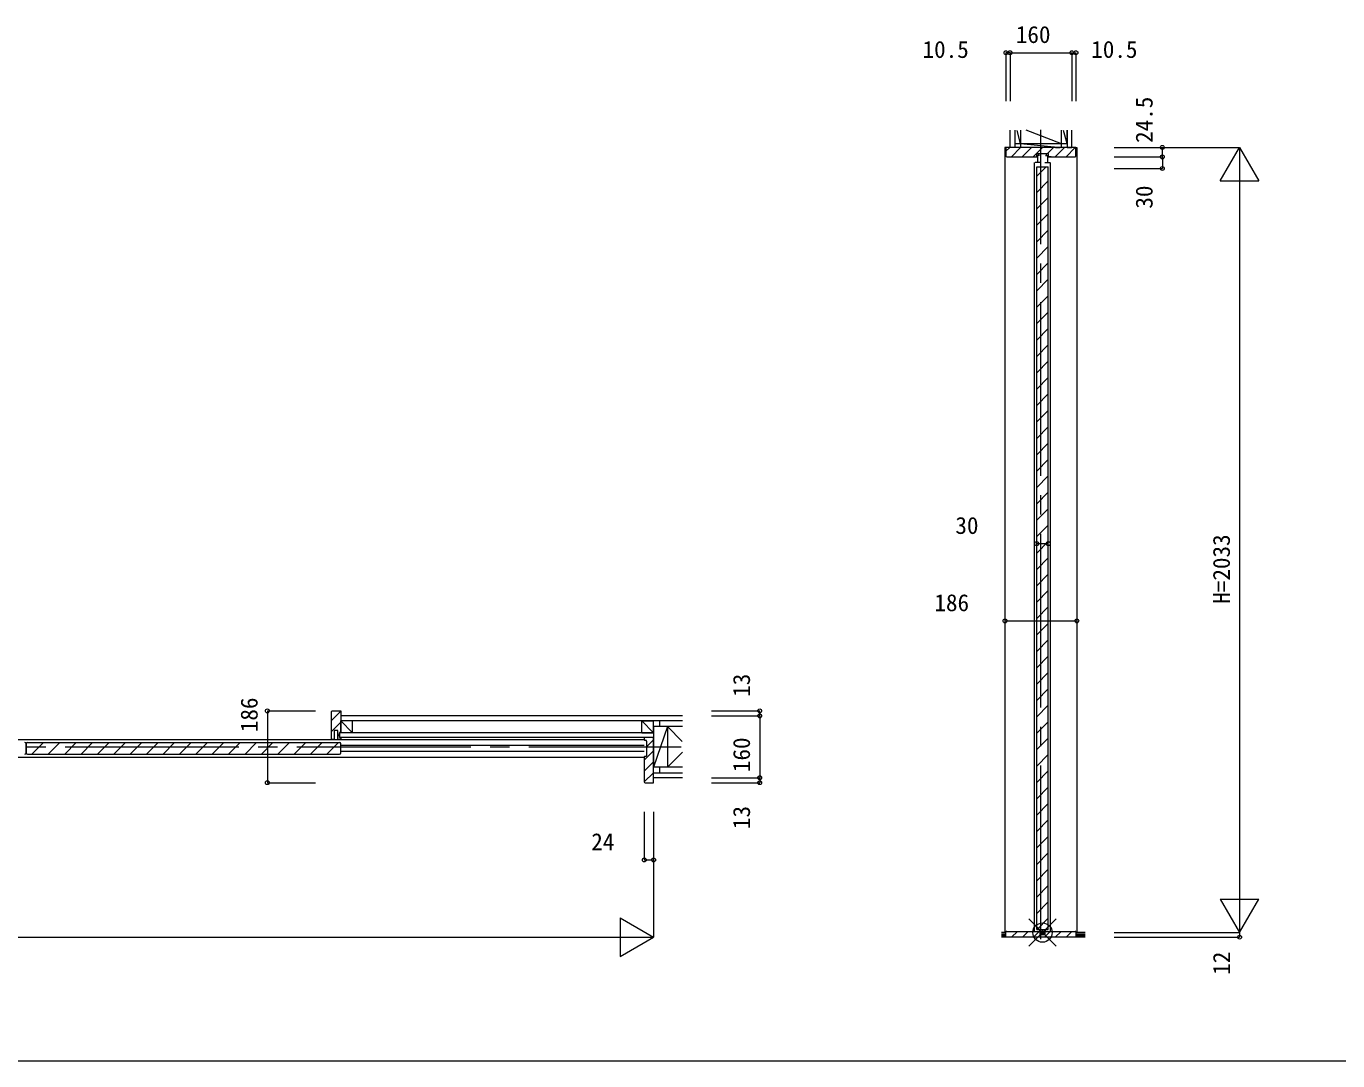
# Model space of a CAD drawing. Units: millimetres, scale not verified. Extents: x -14341 to 14341, y -10000 to 10000.
# Drawn here: x -839 to 2555, y -6752 to -4074 of the extents above; entities that cross this region are included whole.
import ezdxf
from ezdxf.enums import TextEntityAlignment as Align

# ---------------------------------------------------------------- set-up
doc = ezdxf.new("R2010")
doc.units = ezdxf.units.MM
doc.header["$LTSCALE"] = 50
doc.linetypes.add('CHAIN2', pattern=[12, 9, -1, 1, -1])
for name, color, linetype, lineweight in [('0-0_0', 7, 'Continuous', 9), ('0-2_YKK_ZWAK', 7, 'Continuous', 9), ('0-3_YKK_11', 4, 'Continuous', 18), ('0-4_YKK_12', 4, 'Continuous', 18), ('0-5_YKK_13', 2, 'Continuous', 18), ('0-6_YKK_D', 1, 'Continuous', 18)]:
    doc.layers.add(name, color=color, linetype=linetype, lineweight=lineweight)
doc.styles.add('ＭＳ ゴシック', font='')
doc.styles.get('ＭＳ ゴシック').set_extended_font_data('MS Gothic')

msp = doc.modelspace()

# ---------------------------------------------------------------- linework, layer by layer
at = {"layer": '0-0_0'}
msp.add_line((-14340.51, -6752.5), (14159.49, -6752.5), dxfattribs=at)
at = {"layer": '0-2_YKK_ZWAK'}
for p, q in [((1707.3, -4387.5), (1707.3, -4342.5)), ((1719.8, -4342.5), (1719.8, -4387.5)), ((1734.8, -4377.5), (1725.84, -4344.06)), ((1734.8, -4342.88), (1734.8, -4387.5)), ((1748.23, -4341.95), (1839.8, -4377.5)), ((1839.8, -4342.88), (1839.8, -4387.5)), ((1854.8, -4377.5), (1854.8, -4342.5)), ((1854.8, -4342.5), (1854.8, -4387.5)), ((1867.3, -4387.5), (1867.3, -4342.5)), ((1734.8, -4377.5), (1839.8, -4387.5)), ((-24.69, -5859.5), (-24.69, -5872)), ((859.57, -5859.5), (-24.69, -5859.5)), ((-24.69, -5871.5), (-24.69, -5902.5)), ((-27.69, -5915.5), (-27.69, -5903)), ((784.81, -5903), (-27.69, -5903)), ((859.57, -5872), (-24.69, -5872)), ((5.31, -5903), (5.31, -5872)), ((754.81, -5872), (784.81, -5872)), ((754.81, -5903), (784.81, -5903)), ((784.81, -5903), (784.81, -5872)), ((820.81, -5887), (784.81, -5992)), ((784.81, -5887), (784.81, -5992)), ((820.81, -5887), (784.81, -5887)), ((799.81, -5872), (799.81, -5887)), ((820.81, -5887), (820.81, -5992)), ((859.23, -5925.43), (820.81, -5887)), ((820.81, -5887), (820.81, -5992)), ((859.57, -5887), (820.81, -5887)), ((-27.69, -5915.5), (-24.69, -5915.5)), ((784.81, -5915.5), (-27.69, -5915.5)), ((859.57, -5953.24), (820.81, -5992)), ((820.81, -5992), (784.81, -5992)), ((784.81, -6007), (859.57, -6007)), ((799.81, -5992), (799.81, -6007)), ((859.57, -5992), (820.81, -5992)), ((859.57, -6019.5), (784.81, -6019.5)), ((1696.8, -6420.5), (1685.28, -6420.5)), ((1685.28, -6423.5), (1696.8, -6423.5)), ((1685.28, -6426.5), (1696.8, -6426.5)), ((1685.28, -6429.5), (1696.8, -6429.5)), ((1901.49, -6432.5), (1685.28, -6432.5)), ((1901.49, -6420.5), (1877.8, -6420.5)), ((1877.8, -6423.5), (1901.49, -6423.5)), ((1877.8, -6426.5), (1901.49, -6426.5)), ((1877.8, -6429.5), (1901.49, -6429.5))]:
    msp.add_line(p, q, dxfattribs=at)
at = {"layer": '0-2_YKK_ZWAK', "linetype": 'CHAIN2'}
for p, q in [((1787.3, -6437.73), (1787.3, -4341.95)), ((1787.3, -6437.73), (1787.3, -4341.95)), ((-2538.13, -5939.5), (856.27, -5939.5))]:
    msp.add_line(p, q, dxfattribs=at)
at = {"layer": '0-2_YKK_ZWAK'}
for points in [[(1719.8, -4342.5), (1719.8, -4377.5), (1854.8, -4377.5), (1845.84, -4344.06)], [(-24.69, -5903), (-24.69, -5872), (5.31, -5903)], [(754.81, -5903), (754.81, -5872), (784.81, -5903)]]:
    msp.add_lwpolyline(points, dxfattribs=at)
at = {"layer": '0-3_YKK_11'}
for p, q in [((1696.8, -4397.17), (1706.47, -4387.5)), ((1719.8, -4387.5), (1707.3, -4387.5)), ((1719.8, -4387.5), (1707.3, -4387.5)), ((1710.75, -4411.5), (1734.75, -4387.5)), ((1739.04, -4411.5), (1763.04, -4387.5)), ((1767.32, -4411.5), (1791.32, -4387.5)), ((1768.5, -4411.7), (1778.2, -4411.7)), ((1781.9, -4408.2), (1781.9, -4403.1)), ((1782.8, -4403.1), (1799.8, -4403.1)), ((1800.7, -4403.1), (1800.7, -4408.2)), ((1804, -4403.1), (1819.6, -4387.5)), ((1814.1, -4411.7), (1804.4, -4411.7)), ((1823.89, -4411.5), (1847.89, -4387.5)), ((1824.8, -4387.5), (1837.3, -4387.5)), ((1852.17, -4411.5), (1876.17, -4387.5)), ((1854.8, -4387.5), (1867.3, -4387.5)), ((1770.3, -6417.5), (1770.3, -4426.88)), ((1785.1, -4426.7), (1772.5, -4426.7)), ((1776.3, -4461.91), (1800.72, -4437.5)), ((1776.3, -4437.5), (1806.3, -4437.5)), ((1776.3, -6412.5), (1776.3, -4437.5)), ((1797.5, -4426.7), (1810.1, -4426.7)), ((1806.3, -6412.5), (1806.3, -4437.5)), ((1812.3, -6417.5), (1812.3, -4426.88)), ((1776.3, -4504.34), (1806.3, -4474.34)), ((1776.3, -4546.77), (1806.3, -4516.77)), ((1776.3, -4589.19), (1806.3, -4559.19)), ((1776.3, -4631.62), (1806.3, -4601.62)), ((1776.3, -4674.05), (1806.3, -4644.05)), ((1776.3, -4716.47), (1806.3, -4686.47)), ((1776.3, -4758.9), (1806.3, -4728.9)), ((1776.3, -4801.33), (1806.3, -4771.33)), ((1776.3, -4843.75), (1806.3, -4813.75)), ((1776.3, -4886.18), (1806.3, -4856.18)), ((1776.3, -4928.61), (1806.3, -4898.61)), ((1776.3, -4971.03), (1806.3, -4941.03)), ((1776.3, -5013.46), (1806.3, -4983.46)), ((1776.3, -5055.88), (1806.3, -5025.88)), ((1776.3, -5098.31), (1806.3, -5068.31)), ((1776.3, -5140.74), (1806.3, -5110.74)), ((1776.3, -5183.16), (1806.3, -5153.16)), ((1776.3, -5225.59), (1806.3, -5195.59)), ((1776.3, -5268.02), (1806.3, -5238.02)), ((1776.3, -5310.44), (1806.3, -5280.44)), ((1776.3, -5352.87), (1806.3, -5322.87)), ((1776.3, -5395.3), (1806.3, -5365.3)), ((1776.3, -5437.72), (1806.3, -5407.72)), ((1776.3, -5480.15), (1806.3, -5450.15)), ((1776.3, -5522.58), (1806.3, -5492.58)), ((1776.3, -5565), (1806.3, -5535)), ((1776.3, -5607.43), (1806.3, -5577.43)), ((1776.3, -5649.85), (1806.3, -5619.85)), ((1776.3, -5692.28), (1806.3, -5662.28)), ((1776.3, -5734.71), (1806.3, -5704.71)), ((1776.3, -5777.13), (1806.3, -5747.13)), ((1776.3, -5819.56), (1806.3, -5789.56)), ((1776.3, -5861.99), (1806.3, -5831.99)), ((1776.3, -5904.41), (1806.3, -5874.41)), ((1776.3, -5946.84), (1806.3, -5916.84)), ((1776.3, -5989.27), (1806.3, -5959.27)), ((1776.3, -6031.69), (1806.3, -6001.69)), ((1776.3, -6074.12), (1806.3, -6044.12)), ((1776.3, -6116.54), (1806.3, -6086.54)), ((1776.3, -6158.97), (1806.3, -6128.97)), ((1776.3, -6201.4), (1806.3, -6171.4)), ((1776.3, -6243.82), (1806.3, -6213.82)), ((1776.3, -6286.25), (1806.3, -6256.25)), ((1776.3, -6328.68), (1806.3, -6298.68)), ((1776.3, -6371.1), (1806.3, -6341.1)), ((1776.3, -6412.5), (1806.3, -6412.5)), ((1777.34, -6412.5), (1806.3, -6383.53)), ((1711.25, -6432.5), (1726.25, -6417.5)), ((1739.54, -6432.5), (1754.54, -6417.5)), ((1767.82, -6432.5), (1782.82, -6417.5)), ((1785.4, -6421.8), (1797.2, -6421.8)), ((1796.11, -6432.5), (1811.11, -6417.5)), ((1824.39, -6432.5), (1839.39, -6417.5)), ((1852.68, -6432.5), (1867.68, -6417.5))]:
    msp.add_line(p, q, dxfattribs=at)
for points in [[(1696.8, -4387.5), (1694.3, -4387.5), (1694.3, -6420.5)], [(1852.8, -4387.5), (1721.8, -4387.5), (1696.8, -4387.5), (1696.8, -4409.5)], [(1698.8, -4411.5), (1776.2, -4411.5), (1776.7, -4411), (1776.7, -4403.1), (1782.8, -4403.1), (1799.8, -4403.1), (1805.9, -4403.1), (1805.9, -4411), (1806.4, -4411.5), (1875.8, -4411.5)], [(1783.9, -4408.2), (1778.2, -4408.2), (1778.2, -4426.7)], [(1798.7, -4408.2), (1804.4, -4408.2), (1804.4, -4426.7)], [(1877.8, -4409.5), (1877.8, -4387.5), (1852.8, -4387.5)], [(1877.8, -4387.5), (1880.3, -4387.5), (1880.3, -6420.5)], [(1870.8, -6432.5), (1703.8, -6432.5), (1696.8, -6432.5), (1696.8, -6419.5)], [(1698.8, -6417.5), (1783.6, -6417.5), (1784.1, -6418), (1784.1, -6424.2), (1784.1, -6425.3), (1798.5, -6425.3), (1798.5, -6424.2), (1798.5, -6418), (1799, -6417.5), (1875.8, -6417.5)], [(1782.77, -6416.3), (1785.4, -6416.3), (1785.4, -6425.3)], [(1785.4, -6420.3), (1789.6, -6420.3), (1789.6, -6418.5)], [(1793, -6418.5), (1793, -6420.3), (1797.2, -6420.3)], [(1797.2, -6425.3), (1797.2, -6416.3), (1799.84, -6416.3)], [(1877.8, -6419.5), (1877.8, -6432.5), (1870.8, -6432.5)]]:
    msp.add_lwpolyline(points, dxfattribs=at)
for centre, radius, start, end in [((1698.8, -4409.5), 2, 180.00001, 269.99999), ((1875.8, -4409.5), 2, 270.00001, 359.99999), ((1698.8, -6419.5), 2, 90.00001, 179.99999), ((1791.3, -6418.5), 1.7, 359.99999, 180.00001), ((1875.8, -6419.5), 2, 0.00001, 89.99999)]:
    msp.add_arc(centre, radius, start, end, dxfattribs=at)
at = {"layer": '0-4_YKK_12'}
for p, q in [((-48.69, -5871.4), (-24.69, -5847.4)), ((-48.69, -5920.5), (-48.69, -5848.5)), ((-48.69, -5899.69), (-24.69, -5875.69)), ((-2438.19, -5921), (760.81, -5921)), ((-838.69, -5931.35), (-838.69, -5955.05)), ((-838.69, -5931.65), (-838.69, -5955.05)), ((-838.69, -5955.2), (-838.69, -5931.8)), ((-835.39, -5928.35), (-27.99, -5928.35)), ((-824.04, -5958.35), (-794.04, -5928.35)), ((-781.61, -5958.35), (-751.61, -5928.35)), ((-739.18, -5958.35), (-709.18, -5928.35)), ((-696.76, -5958.35), (-666.76, -5928.35)), ((-654.33, -5958.35), (-624.33, -5928.35)), ((-611.9, -5958.35), (-581.9, -5928.35)), ((-569.48, -5958.35), (-539.48, -5928.35)), ((-527.05, -5958.35), (-497.05, -5928.35)), ((-484.62, -5958.35), (-454.62, -5928.35)), ((-442.2, -5958.35), (-412.2, -5928.35)), ((-399.77, -5958.35), (-369.77, -5928.35)), ((-357.35, -5958.35), (-327.35, -5928.35)), ((-314.92, -5958.35), (-284.92, -5928.35)), ((-272.49, -5958.35), (-242.49, -5928.35)), ((-230.07, -5958.35), (-200.07, -5928.35)), ((-187.64, -5958.35), (-157.64, -5928.35)), ((-145.21, -5958.35), (-115.21, -5928.35)), ((-102.79, -5958.35), (-72.79, -5928.35)), ((-60.36, -5958.35), (-30.36, -5928.35)), ((-31.94, -5911.22), (-27.69, -5906.97)), ((-24.69, -5955.05), (-24.69, -5931.65)), ((-24.69, -5935), (760.81, -5935)), ((760.81, -5917.33), (762.64, -5915.5)), ((761.81, -5922.5), (764.81, -5922.5)), ((766.81, -5939.61), (784.81, -5921.61)), ((766.81, -5924.5), (766.81, -5962.5)), ((-2438.19, -5966), (760.81, -5966)), ((-835.39, -5958.35), (-27.99, -5958.35)), ((760.81, -5952), (-24.69, -5952)), ((760.81, -5973.89), (784.81, -5949.89)), ((760.81, -5965.5), (760.81, -6030.5)), ((764.81, -5964.5), (761.81, -5964.5)), ((760.81, -6002.18), (784.81, -5978.18)), ((760.81, -6030.46), (784.81, -6006.46))]:
    msp.add_line(p, q, dxfattribs=at)
for points in [[(-46.69, -5846.5), (-24.69, -5846.5), (-24.69, -5871.5)], [(-24.69, -5915.5), (-24.69, -5920.5), (-31.94, -5920.5), (-31.94, -5915.75), (-31.94, -5897), (-41.44, -5897), (-41.44, -5915.75), (-41.44, -5920.5), (-48.69, -5920.5)], [(-24.69, -5902.5), (-27.69, -5902.5), (-27.69, -5915.5)], [(784.81, -6007.5), (784.81, -5915.5), (767.81, -5915.5), (760.81, -5915.5), (760.81, -5921.5)], [(762.81, -6032.5), (784.81, -6032.5), (784.81, -6007.5)]]:
    msp.add_lwpolyline(points, dxfattribs=at)
for centre, radius, start, end in [((-46.69, -5848.5), 2, 90.00001, 179.99999), ((-841.99, -5931.8), 3.3, 0, 90), ((-835.39, -5931.65), 3.3, 90, 180), ((-27.99, -5931.65), 3.3, 0, 90), ((761.81, -5921.5), 1, 180.00001, 269.99999), ((764.81, -5924.5), 2, 0.00001, 89.99999), ((-841.99, -5955.2), 3.3, 270, 0), ((-835.39, -5955.05), 3.3, 180, 270), ((-27.99, -5955.05), 3.3, 270, 0), ((761.81, -5965.5), 1, 90.00001, 179.99999), ((764.81, -5962.5), 2, 270.00001, 359.99999), ((762.81, -6030.5), 2, 180.00001, 269.99999)]:
    msp.add_arc(centre, radius, start, end, dxfattribs=at)
at = {"layer": '0-5_YKK_13'}
for p, q in [((1696.8, -4142.26), (1696.8, -4267.26)), ((1707.3, -4142.26), (1696.8, -4142.26)), ((1707.3, -4142.26), (1707.3, -4267.26)), ((1707.3, -4142.26), (1867.3, -4142.26)), ((1867.3, -4142.26), (1867.3, -4267.26)), ((1867.3, -4142.26), (1877.8, -4142.26)), ((1877.8, -4142.26), (1877.8, -4267.26)), ((1976.49, -4387.5), (2301.49, -4387.5)), ((2101.49, -4412), (2101.49, -4442)), ((2251.49, -4474.1), (2301.49, -4387.5)), ((2301.49, -4387.5), (2351.49, -4474.1)), ((2301.49, -4387.5), (2301.49, -6420.5)), ((1976.49, -4442), (2101.49, -4442)), ((2251.49, -4474.1), (2351.49, -4474.1)), ((1776.3, -5413.47), (1806.3, -5413.47)), ((1694.3, -5613.47), (1880.3, -5613.47)), ((-214.69, -5846.5), (-89.69, -5846.5)), ((-214.69, -5846.5), (-214.69, -6032.5)), ((934.57, -5846.5), (1059.57, -5846.5)), ((934.57, -5859.5), (1059.57, -5859.5)), ((1059.57, -5859.5), (1059.57, -5846.5)), ((1059.57, -5859.5), (1059.57, -6019.5)), ((-214.69, -6032.5), (-89.69, -6032.5)), ((934.57, -6019.5), (1059.57, -6019.5)), ((934.57, -6032.5), (1059.57, -6032.5)), ((1059.57, -6019.5), (1059.57, -6032.5)), ((784.81, -6107.5), (784.81, -6432.5)), ((2251.49, -6333.9), (2351.49, -6333.9)), ((2251.49, -6333.9), (2301.49, -6420.5)), ((2301.49, -6420.5), (2351.49, -6333.9)), ((698.21, -6382.5), (698.21, -6482.5)), ((698.21, -6382.5), (784.81, -6432.5)), ((-2462.19, -6432.5), (784.81, -6432.5)), ((698.21, -6482.5), (784.81, -6432.5)), ((1976.49, -6420.5), (2301.49, -6420.5)), ((1976.49, -6432.5), (2301.49, -6432.5)), ((2301.49, -6420.5), (2301.49, -6432.5))]:
    msp.add_line(p, q, dxfattribs=at)
for points in [[(1976.49, -4412), (2101.49, -4412), (2101.49, -4387.5)], [(760.81, -6107.5), (760.81, -6232.5), (784.81, -6232.5)]]:
    msp.add_lwpolyline(points, dxfattribs=at)
for centre in [(1696.8, -4142.26), (1707.3, -4142.26), (1867.3, -4142.26), (1877.8, -4142.26), (2101.49, -4387.5), (2101.49, -4412), (2101.49, -4442), (1776.3, -5413.47), (1806.3, -5413.47), (1694.3, -5613.47), (1880.3, -5613.47), (-214.69, -5846.5), (1059.57, -5846.5), (1059.57, -5859.5), (-214.69, -6032.5), (1059.57, -6019.5), (1059.57, -6032.5), (760.81, -6232.5), (784.81, -6232.5), (2301.49, -6432.5)]:
    msp.add_circle(centre, 5, dxfattribs=at)
at = {"layer": '0-6_YKK_D'}
for p, q in [((1755.95, -6455.86), (1826.66, -6385.14)), ((1755.95, -6385.14), (1826.66, -6455.86))]:
    msp.add_line(p, q, dxfattribs=at)
msp.add_circle((1791.3, -6420.5), 25, dxfattribs=at)

# ---------------------------------------------------------------- texts
at = {"layer": '0-5_YKK_13', "style": 'ＭＳ ゴシック'}
for s, p in [('160', (1722.3, -4130.26)), ('10.5', (1480.87, -4168.88)), ('10.5', (1917.48, -4168.78)), ('30', (1565.88, -5401.47)), ('186', (1511.59, -5601.47)), ('24', (623.52, -6220.5))]:
    msp.add_text(s, height=43.99, dxfattribs=at).set_placement(p, align=Align.BOTTOM_LEFT)
for s, p in [('24.5', (2089.49, -4375.75)), ('30', (2089.49, -4545.97)), ('H=2033', (2289.49, -5569)), ('13', (1047.57, -5810.1)), ('186', (-226.69, -5901.66)), ('160', (1047.57, -6005.03)), ('13', (1047.57, -6152.5)), ('12', (2289.67, -6529.8))]:
    msp.add_text(s, height=43.99, rotation=90, dxfattribs=at).set_placement(p, align=Align.BOTTOM_LEFT)

doc.saveas('drawing.dxf')
